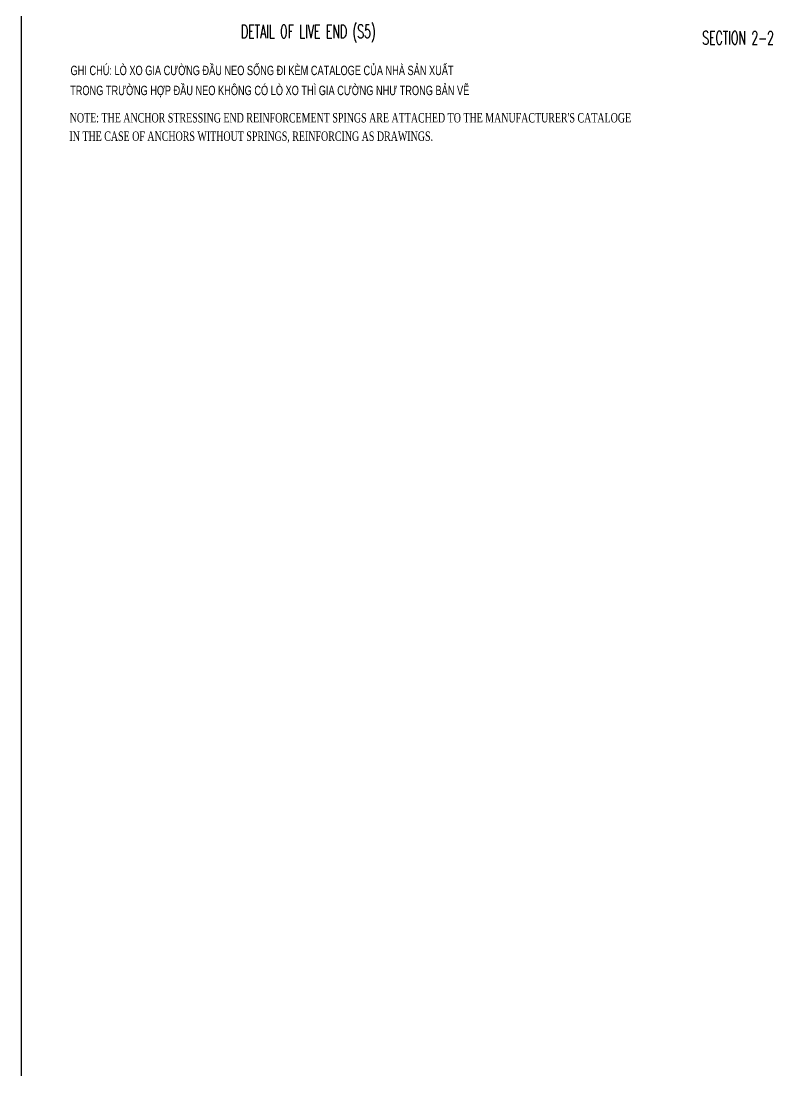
# Model space of a CAD drawing. Header units: millimetres. Extents: x 408913 to 1237273, y -191467 to -86666.
# Drawn here: x 1128543 to 1146111, y -186337 to -161686 of the extents above; entities that cross this region are included whole.
import ezdxf
from ezdxf.enums import TextEntityAlignment as Align

# ---------------------------------------------------------------- set-up
doc = ezdxf.new("R2010")
doc.units = ezdxf.units.MM
doc.header["$LTSCALE"] = 35
for name, color, linetype in [('STR.Dim_F-CL-B', 8, 'Continuous'), ('TEXT', 4, 'Continuous'), ('TXT-ST2', 7, 'Continuous')]:
    doc.layers.add(name, color=color, linetype=linetype)
doc.styles.add('Arial', font='arial.ttf', dxfattribs={"width": 0.6})
doc.styles.add('ROMANS', font='romans', dxfattribs={"width": 0.75, "bigfont": 'vns'})
doc.styles.add('VNTIMEH', font='vntimeh.shx', dxfattribs={"width": 0.8, "bigfont": 'vns.shx'})

msp = doc.modelspace()

# ---------------------------------------------------------------- linework, layer by layer
at = {"layer": 'STR.Dim_F-CL-B'}
msp.add_lwpolyline([(1128542.6, -134454.2), (1128542.6, -186337.2)], dxfattribs=at)

# ---------------------------------------------------------------- texts
at = {"color": 2, "style": 'ROMANS', "width": 0.6}
for s, p in [('DETAIL OF LIVE END (S5)', (1135254.4, -162084.7, 2.2)), ('SECTION 2-2', (1145297.9, -162232.1, 2.2))]:
    msp.add_text(s, height=310, dxfattribs=at).set_placement(p, align=Align.CENTER)
at = {"layer": 'TEXT', "color": 0, "style": 'Arial', "width": 0.7}
for s, p in [('GHI CHÚ: LÒ XO GIA CƯỜNG ĐẦU NEO SỐNG ĐI KÈM CATALOGE CỦA NHÀ SẢN XUẤT', (1129698.6, -162948.8)), ('TRONG TRƯỜNG HỢP ĐẦU NEO KHÔNG CÓ LÒ XO THÌ GIA CƯỜNG NHƯ TRONG BẢN VẼ', (1129688.2, -163416.5))]:
    msp.add_text(s, height=220, dxfattribs=at).set_placement(p)
at = {"layer": 'TXT-ST2', "color": 2, "style": 'VNTIMEH', "width": 0.7}
for s, p in [("note: the anchor stressing end reinforcement spings are attached to the manufacturer's cataloge", (1129677.7, -164054.8)), ('in the case of anchors without springs, reinforcing as drawings.', (1129671.3, -164485.5))]:
    msp.add_text(s, height=220, dxfattribs=at).set_placement(p)

doc.saveas('drawing.dxf')
